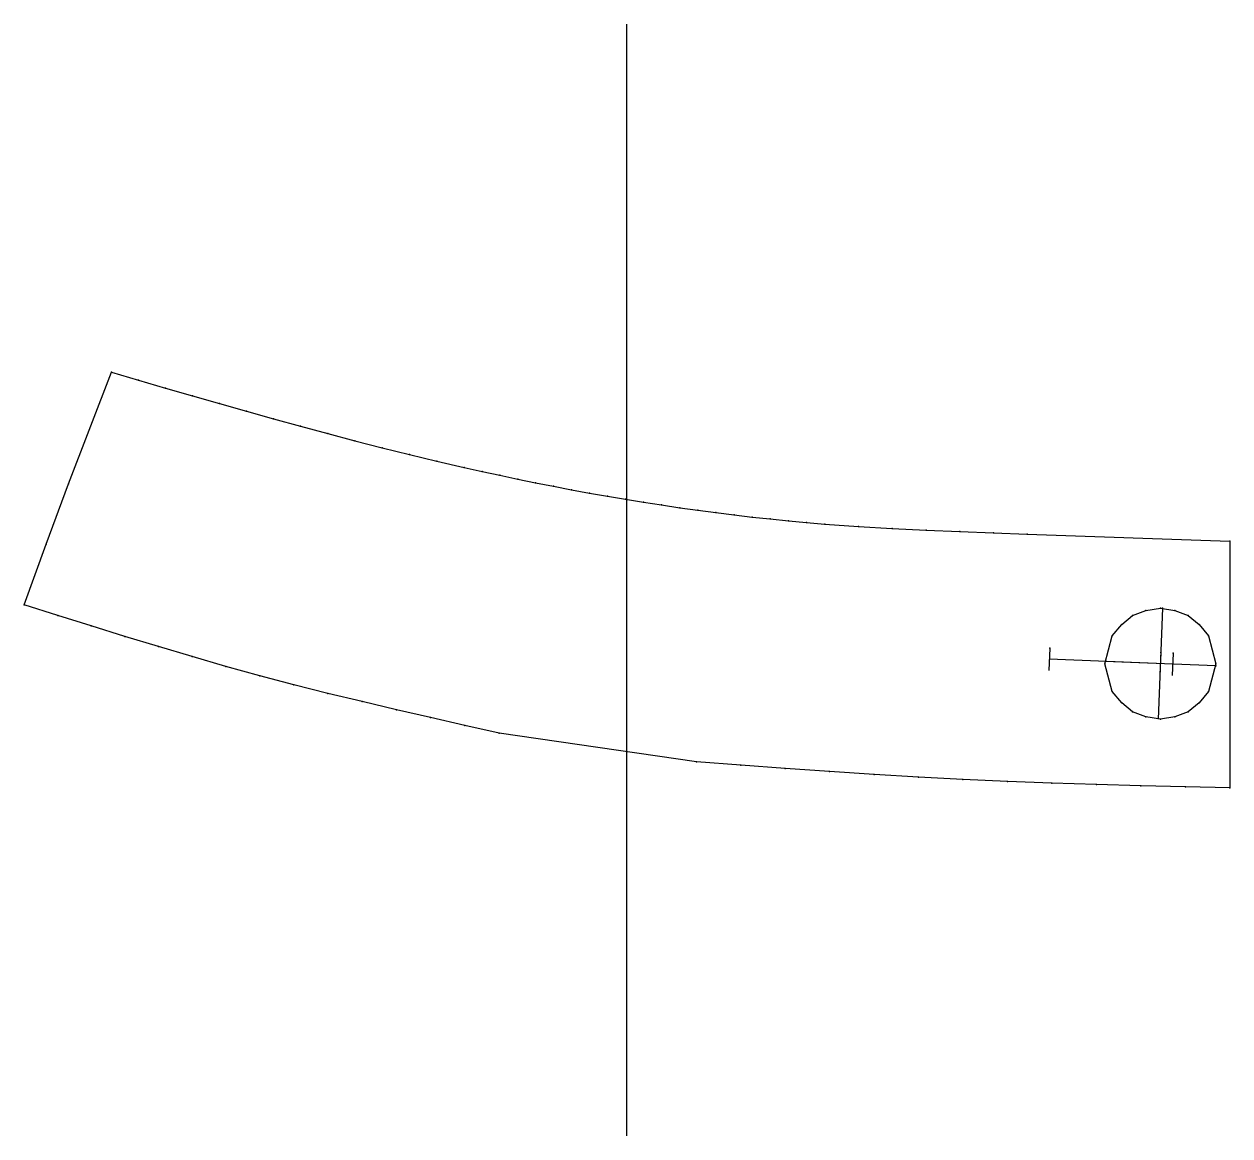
# Model space of a CAD drawing. Extents: x 0 to 1318, y -225 to 958.
# Drawn here: x 326.5 to 521.8, y 743.7 to 923.7 of the extents above; entities that cross this region are included whole.
import ezdxf

# ---------------------------------------------------------------- set-up
doc = ezdxf.new("R2010")
doc.units = 0

# ---------------------------------------------------------------- blocks, each defined once
blk = doc.blocks.new('BLK_8_1_M')
at = {"layer": '1'}
blk.add_lwpolyline([(326.527374, 829.738281), (330.085022, 839.532104), (333.703857, 849.302979), (340.663055, 867.368164), (345.036743, 866.095886), (349.4104, 864.826843), (353.785004, 863.564087), (358.16153, 862.310791), (362.540985, 861.070068), (366.924347, 859.845032), (371.312592, 858.638794), (375.706696, 857.454407), (380.107666, 856.295044), (384.516479, 855.163818), (388.934113, 854.063843), (393.361542, 852.99823), (397.799774, 851.970032), (400.688171, 851.32373), (403.580597, 850.695007), (406.476898, 850.084229), (409.377045, 849.49176), (412.280884, 848.917908), (415.188324, 848.363159), (418.099243, 847.82782), (421.013611, 847.312317), (423.931274, 846.816895), (426.852112, 846.34198), (429.776093, 845.887939), (432.703064, 845.4552), (435.632935, 845.044067), (438.565613, 844.654907), (441.500977, 844.288086), (444.438965, 843.944031), (447.379425, 843.623047), (450.322327, 843.3255), (453.267487, 843.051758), (456.214844, 842.802246), (461.672791, 842.403015), (467.133636, 842.074158), (472.597198, 841.801514), (478.063354, 841.570923), (483.531952, 841.368225), (489.002808, 841.179321), (521.811768, 840.058594), (521.811768, 800.120667), (514.600342, 800.27179), (507.391846, 800.43396), (500.185608, 800.61853), (492.980957, 800.83667), (485.777374, 801.099609), (478.574158, 801.418701), (471.374237, 801.80127), (464.179413, 802.239624), (456.987946, 802.722778), (449.798096, 803.239502), (442.608185, 803.778687), (435.416443, 804.329163), (403.479248, 808.947449), (397.918396, 810.198792), (392.361786, 811.459229), (386.81134, 812.738708), (381.269043, 814.046936), (375.736816, 815.393677), (370.216553, 816.788818), (364.710266, 818.242065), (359.220123, 819.759766), (353.747253, 821.334717), (348.28833, 822.95752), (342.840149, 824.618713), (337.399414, 826.308899), (331.962921, 828.018555)], close=True, dxfattribs=at)
at = {"layer": '2'}
for p in [(340.663055, 867.368164), (521.811768, 840.058594), (326.527374, 829.738281), (510.550781, 829.188477), (510.913269, 829.180847), (502.756592, 824.688293), (518.344971, 824.688293), (492.636963, 822.711243), (510.622742, 821.986694), (512.621094, 821.906189), (501.550598, 820.188171), (512.549072, 820.107666), (519.54364, 819.825867), (519.550964, 820.188171), (502.756592, 815.68811), (518.344971, 815.68811), (510.550781, 811.187988), (403.479248, 808.947449), (435.416443, 804.329163), (521.811768, 800.120667)]:
    blk.add_point(p, dxfattribs=at)
at = {"layer": '3'}
for p in [(345.036743, 866.095886), (349.4104, 864.826843), (353.785004, 863.564087), (358.16153, 862.310791), (362.540985, 861.070068), (366.924347, 859.845032), (371.312592, 858.638794), (375.706696, 857.454407), (380.107666, 856.295044), (384.516479, 855.163818), (388.934113, 854.063843), (393.361542, 852.99823), (397.799774, 851.970032), (400.688171, 851.32373), (403.580597, 850.695007), (406.476898, 850.084229), (409.377045, 849.49176), (333.703857, 849.302979), (412.280884, 848.917908), (415.188324, 848.363159), (418.099243, 847.82782), (421.013611, 847.312317), (423.931274, 846.816895), (426.852112, 846.34198), (429.776093, 845.887939), (432.703064, 845.4552), (435.632935, 845.044067), (438.565613, 844.654907), (441.500977, 844.288086), (444.438965, 843.944031), (447.379425, 843.623047), (450.322327, 843.3255), (453.267487, 843.051758), (456.214844, 842.802246), (461.672791, 842.403015), (467.133636, 842.074158), (472.597198, 841.801514), (478.063354, 841.570923), (483.531952, 841.368225), (489.002808, 841.179321), (330.085022, 839.532104), (331.962921, 828.018555), (508.188019, 828.78125), (512.913513, 828.78125), (337.399414, 826.308899), (504.290894, 826.53125), (506.05127, 827.982605), (515.050293, 827.982605), (516.810669, 826.53125), (342.840149, 824.618713), (348.28833, 822.95752), (353.747253, 821.334717), (359.220123, 819.759766), (364.710266, 818.242065), (370.216553, 816.788818), (375.736816, 815.393677), (381.269043, 814.046936), (386.81134, 812.738708), (504.290894, 813.845154), (506.05127, 812.393799), (515.050293, 812.393799), (516.810669, 813.845154), (392.361786, 811.459229), (508.188019, 811.595154), (512.913513, 811.595154), (397.918396, 810.198792), (442.608185, 803.778687), (449.798096, 803.239502), (456.987946, 802.722778), (464.179413, 802.239624), (471.374237, 801.80127), (478.574158, 801.418701), (485.777374, 801.099609), (492.980957, 800.83667), (500.185608, 800.61853), (507.391846, 800.43396), (514.600342, 800.27179)]:
    blk.add_point(p, dxfattribs=at)
at = {"layer": '7'}
blk.add_line((424.169556, 743.744385), (424.169556, 923.744385), dxfattribs=at)
at = {"layer": '8'}
blk.add_lwpolyline([(519.550964, 820.188171), (518.344971, 815.68811), (516.810669, 813.845154), (515.050293, 812.393799), (512.913513, 811.595154), (510.550781, 811.187988), (508.188019, 811.595154), (506.05127, 812.393799), (504.290894, 813.845154), (502.756592, 815.68811), (501.550598, 820.188171), (502.756592, 824.688293), (504.290894, 826.53125), (506.05127, 827.982605), (508.188019, 828.78125), (510.550781, 829.188477), (512.913513, 828.78125), (515.050293, 827.982605), (516.810669, 826.53125), (518.344971, 824.688293), (519.550964, 820.188171)], close=True, dxfattribs=at)
for points in [[(510.913269, 829.180847), (510.188171, 811.195496)], [(492.636963, 822.711243), (492.492859, 819.114197)], [(512.549072, 820.107666), (492.564941, 820.91272)], [(519.54364, 819.825867), (501.557861, 820.550476)], [(510.622742, 821.986694), (510.47876, 818.389648)], [(512.621094, 821.906189), (512.477051, 818.309143)]]:
    blk.add_lwpolyline(points, dxfattribs=at)

msp = doc.modelspace()

# ---------------------------------------------------------------- block references
at = {"layer": '1'}
msp.add_blockref('BLK_8_1_M', (0, 0), dxfattribs=at)

doc.saveas('drawing.dxf')
